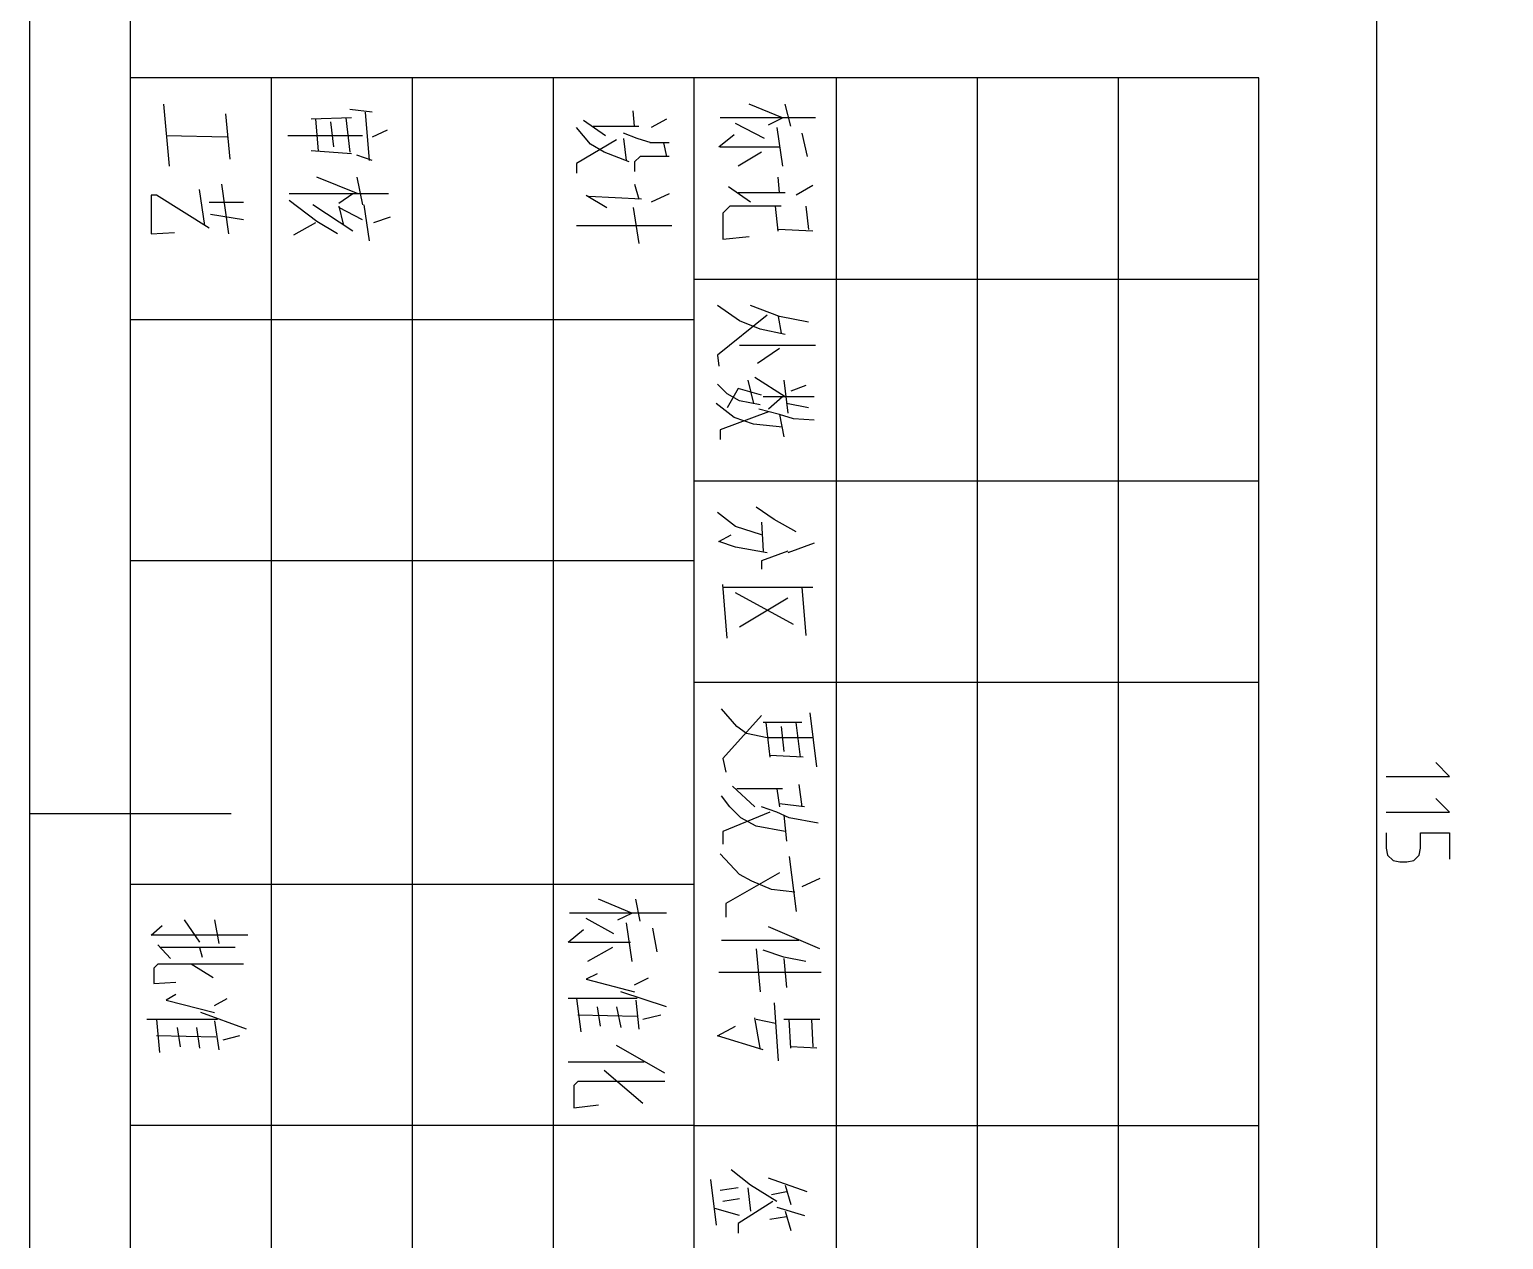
# Model space of a CAD drawing. Extents: x 0 to 7.8, y 0 to 11.
# Drawn here: x 0.113 to 2.78, y 4.774 to 6.965 of the extents above; entities that cross this region are included whole.
import ezdxf

# ---------------------------------------------------------------- set-up
doc = ezdxf.new("R2010")
doc.units = 0
doc.header["$MEASUREMENT"] = 0
doc.linetypes.add('AUSGEZOGEN', pattern=[0])
doc.layers.get('0').update_dxf_attribs({"linetype": 'AUSGEZOGEN'})

msp = doc.modelspace()

# ---------------------------------------------------------------- linework, layer by layer
for points in [[(7.775, 10.965), (0.1125, 10.965), (0.1125, 10.965), (0.1125, 0.125), (0.1125, 0.125), (7.775, 0.125), (7.775, 0.125), (7.775, 10.965)], [(6.8625, 10.7825), (0.295, 10.7825), (0.295, 10.7825), (0.295, 0.3075), (0.295, 0.3075), (7.5925, 0.3075)], [(2.55, 8.0275), (2.55, 3.0625)], [(0.295, 6.8775), (0.295, 0.3075)], [(2.3375, 0.3075), (2.3375, 6.8775), (2.3375, 6.8775), (0.295, 6.8775), (0.295, 6.8775), (0.295, 0.3075), (0.295, 0.3075), (2.3375, 0.3075)], [(0.55, 6.8775), (0.55, 3.9575)], [(0.805, 6.8775), (0.805, 3.9575)], [(1.06, 6.8775), (1.06, 3.9575)], [(1.315, 6.8775), (1.315, 2.1325)], [(1.5725, 6.8775), (1.5725, 3.9575)], [(1.8275, 6.8775), (1.8275, 3.9575)], [(2.0825, 6.8775), (2.0825, 3.9575)], [(0.355, 6.83), (0.365, 6.7175)], [(1.45, 6.7925), (1.475, 6.805), (1.475, 6.805), (1.415, 6.83)], [(1.49, 6.79), (1.48, 6.83)], [(0.4675, 6.8125), (0.475, 6.73)], [(0.695, 6.805), (0.6225, 6.8025)], [(0.63, 6.8025), (0.635, 6.745)], [(0.685, 6.805), (0.6925, 6.7425)], [(0.7325, 6.815), (0.6925, 6.82)], [(0.72, 6.815), (0.7275, 6.7275)], [(1.2075, 6.79), (1.205, 6.8175)], [(1.265, 6.8025), (1.2375, 6.7875)], [(1.535, 6.805), (1.3625, 6.805)], [(0.6575, 6.7975), (0.6625, 6.7525)], [(0.76, 6.7825), (0.7325, 6.77)], [(1.1975, 6.725), (1.1525, 6.7425), (1.1525, 6.7425), (1.1275, 6.7575), (1.1275, 6.7575), (1.1025, 6.7875)], [(1.155, 6.7725), (1.115, 6.8)], [(1.1325, 6.79), (1.215, 6.79)], [(1.2375, 6.76), (1.2125, 6.7675), (1.2125, 6.7675), (1.1875, 6.7775)], [(1.4425, 6.7675), (1.39, 6.795)], [(1.465, 6.7875), (1.475, 6.7175)], [(1.51, 6.7775), (1.52, 6.735)], [(0.47, 6.77), (0.36, 6.7725)], [(0.715, 6.7725), (0.58, 6.7725)], [(1.175, 6.765), (1.1025, 6.7225), (1.1025, 6.7225), (1.1025, 6.705)], [(1.1875, 6.7675), (1.1925, 6.7275)], [(1.27, 6.76), (1.235, 6.76)], [(1.26, 6.76), (1.265, 6.735)], [(1.36, 6.7525), (1.3875, 6.775)], [(1.3625, 6.7525), (1.47, 6.7525)], [(0.695, 6.74), (0.6225, 6.745)], [(0.7325, 6.7275), (0.705, 6.7375)], [(1.27, 6.735), (1.245, 6.735), (1.245, 6.735), (1.2175, 6.735), (1.2175, 6.735), (1.2075, 6.725), (1.2075, 6.725), (1.2075, 6.7075)], [(1.4375, 6.7425), (1.395, 6.7175)], [(0.7075, 6.6675), (0.6325, 6.6975)], [(0.705, 6.6975), (0.715, 6.6475)], [(1.47, 6.67), (1.4675, 6.6975)], [(0.43, 6.61), (0.42, 6.675)], [(0.46, 6.685), (0.4725, 6.595)], [(1.2075, 6.685), (1.215, 6.6575)], [(1.4175, 6.6525), (1.3775, 6.68)], [(1.395, 6.67), (1.48, 6.67)], [(1.53, 6.6825), (1.5, 6.665)], [(0.4375, 6.605), (0.3425, 6.665), (0.3425, 6.665), (0.3325, 6.665), (0.3325, 6.665), (0.3325, 6.6625), (0.3325, 6.6625), (0.3325, 6.595), (0.3325, 6.595), (0.375, 6.5975)], [(0.4375, 6.6525), (0.5, 6.6525)], [(0.7625, 6.6675), (0.5825, 6.6675)], [(0.67, 6.595), (0.6325, 6.6175), (0.6325, 6.6175), (0.5825, 6.655)], [(0.6975, 6.6), (0.625, 6.6475)], [(0.6975, 6.6675), (0.6725, 6.65)], [(0.6725, 6.645), (0.68, 6.6125)], [(0.715, 6.62), (0.6725, 6.6425)], [(0.7175, 6.6475), (0.7275, 6.5825)], [(1.12, 6.665), (1.1575, 6.6425)], [(1.22, 6.6575), (1.125, 6.6625)], [(1.205, 6.6425), (1.215, 6.5775)], [(1.27, 6.6675), (1.2375, 6.6525)], [(1.4725, 6.645), (1.38, 6.645), (1.38, 6.645), (1.3675, 6.6325)], [(1.4675, 6.6), (1.4625, 6.645)], [(1.5175, 6.645), (1.5225, 6.6025)], [(0.5, 6.62), (0.44, 6.63)], [(0.765, 6.625), (0.735, 6.615)], [(1.3675, 6.6325), (1.3675, 6.585)], [(0.63, 6.615), (0.59, 6.5925)], [(1.1025, 6.61), (1.275, 6.61)], [(1.3675, 6.585), (1.415, 6.59)], [(1.53, 6.6), (1.4675, 6.6025)], [(2.3375, 6.5125), (1.315, 6.5125)], [(1.3975, 6.4375), (1.3575, 6.465)], [(1.5225, 6.435), (1.47, 6.445), (1.47, 6.445), (1.4175, 6.465)], [(0.295, 6.44), (1.315, 6.44)], [(1.4475, 6.4475), (1.3575, 6.375), (1.3575, 6.375), (1.36, 6.355)], [(1.48, 6.4125), (1.435, 6.4225), (1.435, 6.4225), (1.3975, 6.4375)], [(1.4675, 6.445), (1.4725, 6.415)], [(1.535, 6.3925), (1.3975, 6.3925)], [(1.47, 6.3875), (1.43, 6.36)], [(1.435, 6.285), (1.3975, 6.2925), (1.3975, 6.2925), (1.375, 6.305), (1.375, 6.305), (1.3575, 6.3225)], [(1.4125, 6.33), (1.4225, 6.2875)], [(1.48, 6.3), (1.425, 6.335)], [(1.4775, 6.33), (1.485, 6.27)], [(1.4375, 6.3025), (1.395, 6.315), (1.395, 6.315), (1.375, 6.28)], [(1.5325, 6.3), (1.44, 6.3)], [(1.475, 6.3), (1.45, 6.2775)], [(1.5175, 6.32), (1.49, 6.31)], [(1.475, 6.245), (1.4225, 6.25), (1.4225, 6.25), (1.3875, 6.2625), (1.3875, 6.2625), (1.355, 6.2875)], [(1.45, 6.2725), (1.3625, 6.24), (1.3625, 6.24), (1.3625, 6.2225)], [(1.5325, 6.2575), (1.495, 6.26), (1.495, 6.26), (1.47, 6.2675), (1.47, 6.2675), (1.4325, 6.2775)], [(1.5225, 6.28), (1.4825, 6.2875)], [(1.47, 6.2675), (1.4775, 6.2275)], [(1.315, 6.1475), (2.3375, 6.1475)], [(1.4375, 6.05), (1.39, 6.065), (1.39, 6.065), (1.3575, 6.09)], [(1.5, 6.055), (1.46, 6.0775), (1.46, 6.0775), (1.4275, 6.1)], [(1.4375, 6.0725), (1.44, 6.02)], [(1.4475, 6.0175), (1.39, 6.0275), (1.39, 6.0275), (1.36, 6.0375), (1.36, 6.0375), (1.3825, 6.05)], [(1.5325, 6.035), (1.485, 6.0175)], [(1.315, 6.0025), (0.295, 6.0025)], [(1.485, 6.02), (1.4375, 6.0025), (1.4375, 6.0025), (1.4375, 5.9875)], [(1.375, 5.8625), (1.3675, 5.96)], [(1.3675, 5.955), (1.53, 5.955)], [(1.51, 5.955), (1.5175, 5.8675)], [(1.495, 5.8875), (1.39, 5.945)], [(1.485, 5.935), (1.3975, 5.8825)], [(2.3375, 5.7825), (1.315, 5.7825)], [(1.53, 5.6825), (1.4475, 5.6825), (1.4475, 5.6825), (1.41, 5.69), (1.41, 5.69), (1.3925, 5.7025), (1.3925, 5.7025), (1.365, 5.735)], [(1.4375, 5.7225), (1.3675, 5.645), (1.3675, 5.645), (1.3725, 5.62)], [(1.51, 5.71), (1.44, 5.71)], [(1.445, 5.71), (1.4525, 5.6475)], [(1.5075, 5.6475), (1.5, 5.71)], [(1.5375, 5.63), (1.525, 5.7275)], [(1.4725, 5.7025), (1.4775, 5.6575)], [(1.5125, 5.6475), (1.4525, 5.65)], [(2.5675, 5.6125), (2.6825, 5.6125), (2.6825, 5.6125), (2.6575, 5.6375)], [(1.48, 5.5125), (1.4275, 5.5225), (1.4275, 5.5225), (1.4, 5.5375), (1.4, 5.5375), (1.38, 5.5575), (1.38, 5.5575), (1.365, 5.5775)], [(1.385, 5.595), (1.425, 5.5575)], [(1.475, 5.59), (1.3925, 5.59)], [(1.465, 5.59), (1.47, 5.5575)], [(1.505, 5.5975), (1.51, 5.5575)], [(1.54, 5.5275), (1.4875, 5.5375), (1.4875, 5.5375), (1.465, 5.5475), (1.465, 5.5475), (1.4375, 5.5575)], [(1.515, 5.5575), (1.47, 5.5625)], [(2.5675, 5.5475), (2.6825, 5.5475), (2.6825, 5.5475), (2.6575, 5.5725)], [(0.1125, 5.545), (0.4775, 5.545)], [(1.4525, 5.5475), (1.3675, 5.5125), (1.3675, 5.5125), (1.3675, 5.49)], [(1.4775, 5.5425), (1.4825, 5.495)], [(2.5675, 5.51), (2.5675, 5.4825)], [(2.63, 5.4825), (2.63, 5.51), (2.63, 5.51), (2.6825, 5.51), (2.6825, 5.51), (2.6825, 5.4625)], [(1.4975, 5.4025), (1.455, 5.4075), (1.455, 5.4075), (1.42, 5.4225), (1.42, 5.4225), (1.3975, 5.435), (1.3975, 5.435), (1.3625, 5.4725)], [(2.5675, 5.4825), (2.57, 5.47), (2.57, 5.47), (2.58, 5.46), (2.58, 5.46), (2.5925, 5.4575)], [(2.605, 5.4575), (2.6175, 5.46), (2.6175, 5.46), (2.6275, 5.47), (2.6275, 5.47), (2.63, 5.4825)], [(1.4875, 5.4675), (1.5, 5.3675)], [(2.5925, 5.4575), (2.605, 5.4575)], [(0.295, 5.4175), (1.315, 5.4175)], [(1.47, 5.4375), (1.3725, 5.3825), (1.3725, 5.3825), (1.3725, 5.3575)], [(1.5425, 5.4275), (1.51, 5.4125)], [(1.1775, 5.3525), (1.2025, 5.365), (1.2025, 5.365), (1.1425, 5.39)], [(1.2175, 5.35), (1.21, 5.39)], [(1.265, 5.365), (1.09, 5.365)], [(0.5075, 5.325), (0.3325, 5.325), (0.3325, 5.325), (0.3525, 5.3425)], [(0.3925, 5.3525), (0.42, 5.3125)], [(0.4475, 5.3525), (0.455, 5.31)], [(1.17, 5.3275), (1.12, 5.355)], [(1.1925, 5.3475), (1.2025, 5.2775)], [(1.24, 5.3375), (1.2475, 5.295)], [(1.5425, 5.3), (1.45, 5.34)], [(1.0875, 5.3125), (1.115, 5.335)], [(1.09, 5.3125), (1.2, 5.3125)], [(1.505, 5.315), (1.365, 5.315)], [(0.345, 5.3075), (0.3675, 5.2825)], [(0.485, 5.3025), (0.35, 5.3025)], [(0.42, 5.3025), (0.425, 5.285)], [(1.1675, 5.3025), (1.1225, 5.2775)], [(1.4275, 5.3), (1.435, 5.2225)], [(1.5175, 5.2775), (1.4775, 5.285), (1.4775, 5.285), (1.44, 5.2975)], [(1.4775, 5.2825), (1.4825, 5.23)], [(0.5, 5.2725), (0.345, 5.2725), (0.345, 5.2725), (0.3375, 5.265), (0.3375, 5.265), (0.3375, 5.2375), (0.3375, 5.2375), (0.3775, 5.24)], [(0.445, 5.2475), (0.405, 5.2725)], [(1.14, 5.255), (1.12, 5.245), (1.12, 5.245), (1.2075, 5.2225)], [(1.545, 5.2575), (1.36, 5.2575)], [(1.2075, 5.235), (1.2325, 5.2475)], [(0.3775, 5.2175), (0.36, 5.2075), (0.36, 5.2075), (0.4475, 5.185)], [(0.4475, 5.1975), (0.47, 5.21)], [(1.2125, 5.21), (1.0875, 5.21)], [(1.1025, 5.21), (1.11, 5.15)], [(1.265, 5.195), (1.1825, 5.2225)], [(1.21, 5.2075), (1.215, 5.155)], [(1.46, 5.2025), (1.4675, 5.0975)], [(0.505, 5.155), (0.4225, 5.185)], [(1.2125, 5.1775), (1.105, 5.18)], [(1.14, 5.195), (1.145, 5.16)], [(1.175, 5.195), (1.1825, 5.1575)], [(1.255, 5.18), (1.2225, 5.1725)], [(1.435, 5.12), (1.425, 5.175)], [(0.4525, 5.1725), (0.325, 5.1725)], [(0.3425, 5.1725), (0.3475, 5.1125)], [(0.38, 5.1575), (0.385, 5.1225)], [(0.415, 5.1575), (0.42, 5.12)], [(0.4475, 5.17), (0.455, 5.1175)], [(1.44, 5.1175), (1.3575, 5.1425), (1.3575, 5.1425), (1.39, 5.16)], [(1.4625, 5.165), (1.4275, 5.1725)], [(1.5425, 5.1725), (1.4775, 5.1725)], [(1.49, 5.12), (1.4875, 5.1725)], [(1.5275, 5.1725), (1.53, 5.1225)], [(0.45, 5.14), (0.3425, 5.1425)], [(0.4925, 5.1425), (0.4625, 5.135)], [(1.2625, 5.075), (1.175, 5.125)], [(1.5375, 5.12), (1.49, 5.1225)], [(1.225, 5.095), (1.0875, 5.095)], [(1.2225, 5.02), (1.1525, 5.08)], [(1.2625, 5.06), (1.105, 5.06), (1.105, 5.06), (1.0975, 5.0525), (1.0975, 5.0525), (1.0975, 5.0125), (1.0975, 5.0125), (1.1425, 5.0175)], [(1.315, 4.98), (0.295, 4.98)], [(1.315, 4.98), (2.3375, 4.98)], [(1.345, 4.8825), (1.355, 4.8)], [(1.465, 4.8425), (1.4175, 4.8725), (1.4175, 4.8725), (1.3825, 4.9)], [(1.52, 4.86), (1.45, 4.885)], [(1.395, 4.8675), (1.3625, 4.8625)], [(1.4125, 4.8675), (1.4175, 4.825)], [(1.4825, 4.86), (1.455, 4.855)], [(1.48, 4.8725), (1.49, 4.8375)], [(1.3975, 4.8175), (1.3525, 4.83)], [(1.3975, 4.8475), (1.3675, 4.8425)], [(1.4575, 4.8425), (1.395, 4.8025), (1.395, 4.8025), (1.395, 4.785)], [(1.465, 4.8325), (1.515, 4.8175)], [(1.4825, 4.815), (1.4525, 4.81)], [(1.48, 4.825), (1.49, 4.79)]]:
    msp.add_lwpolyline(points)

doc.saveas('drawing.dxf')
